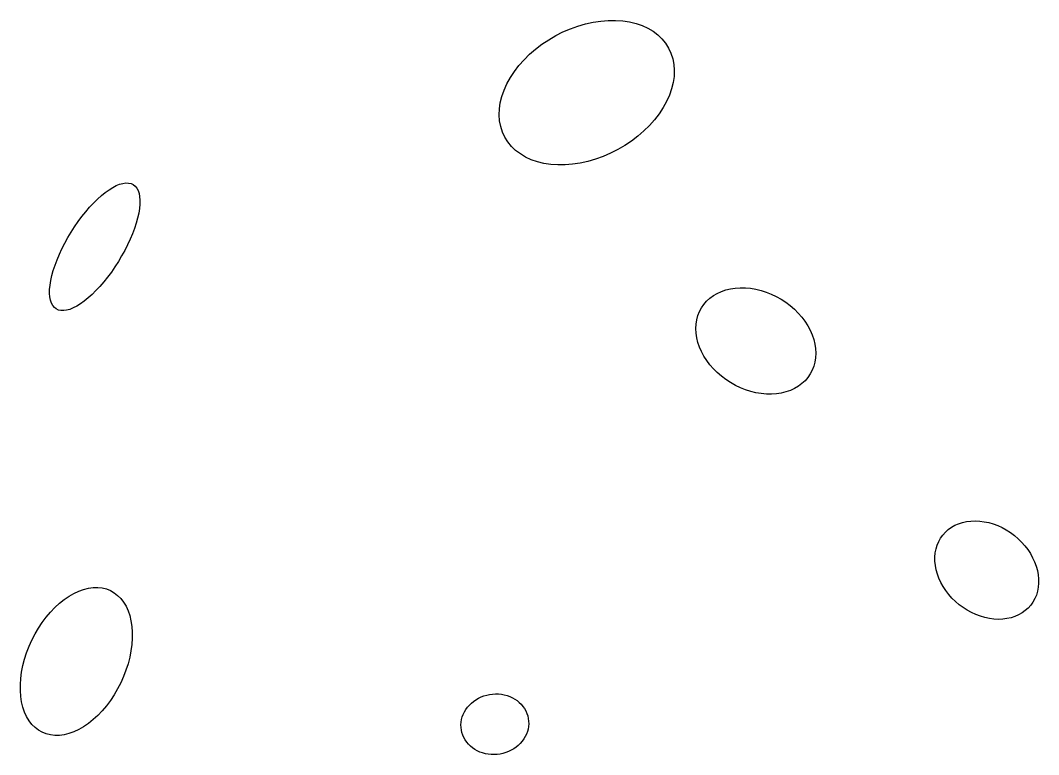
# Model space of a CAD drawing. Header units: metres. Extents: x -12209 to 21926, y -292849 to -276463.
# Drawn here: x -9637 to -4356, y -280271 to -276463 of the extents above; entities that cross this region are included whole.
import ezdxf

# ---------------------------------------------------------------- set-up
doc = ezdxf.new("R2010")
doc.units = ezdxf.units.M

msp = doc.modelspace()

# ---------------------------------------------------------------- linework, layer by layer
at = {"layer": 'LAYER'}
for p, q in [((-6822.5, -276523.31), (-6783.94, -276506.7)), ((-6822.5, -276523.31), (-6783.94, -276506.7)), ((-6783.94, -276506.7), (-6744.74, -276492.61)), ((-6783.94, -276506.7), (-6744.74, -276492.61)), ((-6744.74, -276492.61), (-6705.19, -276481.16)), ((-6744.74, -276492.61), (-6705.19, -276481.16)), ((-6705.19, -276481.16), (-6665.6, -276472.41)), ((-6705.19, -276481.16), (-6665.6, -276472.41)), ((-6665.6, -276472.41), (-6626.26, -276466.45)), ((-6665.6, -276472.41), (-6626.26, -276466.45)), ((-6626.26, -276466.45), (-6587.48, -276463.31)), ((-6626.26, -276466.45), (-6587.48, -276463.31)), ((-6587.48, -276463.31), (-6549.56, -276463.03)), ((-6587.48, -276463.31), (-6549.56, -276463.03)), ((-6549.56, -276463.03), (-6512.77, -276465.59)), ((-6549.56, -276463.03), (-6512.77, -276465.59)), ((-6512.77, -276465.59), (-6477.41, -276470.99)), ((-6512.77, -276465.59), (-6477.41, -276470.99)), ((-6477.41, -276470.99), (-6443.73, -276479.19)), ((-6477.41, -276470.99), (-6443.73, -276479.19)), ((-6443.73, -276479.19), (-6412, -276490.11)), ((-6443.73, -276479.19), (-6412, -276490.11)), ((-6412, -276490.11), (-6382.46, -276503.68)), ((-6412, -276490.11), (-6382.46, -276503.68)), ((-6382.46, -276503.68), (-6355.33, -276519.79)), ((-6382.46, -276503.68), (-6355.33, -276519.79)), ((-6896.53, -276563.56), (-6860.13, -276542.31)), ((-6896.53, -276563.56), (-6860.13, -276542.31)), ((-6860.13, -276542.31), (-6822.5, -276523.31)), ((-6860.13, -276542.31), (-6822.5, -276523.31)), ((-6355.33, -276519.79), (-6330.82, -276538.32)), ((-6355.33, -276519.79), (-6330.82, -276538.32)), ((-6330.82, -276538.32), (-6309.11, -276559.13)), ((-6330.82, -276538.32), (-6309.11, -276559.13)), ((-6309.11, -276559.13), (-6290.38, -276582.06)), ((-6309.11, -276559.13), (-6290.38, -276582.06)), ((-6995.68, -276639.11), (-6964.56, -276612.14)), ((-6995.68, -276639.11), (-6964.56, -276612.14)), ((-6964.56, -276612.14), (-6931.43, -276586.89)), ((-6964.56, -276612.14), (-6931.43, -276586.89)), ((-6931.43, -276586.89), (-6896.53, -276563.56)), ((-6931.43, -276586.89), (-6896.53, -276563.56)), ((-6290.38, -276582.06), (-6274.76, -276606.94)), ((-6290.38, -276582.06), (-6274.76, -276606.94)), ((-6274.76, -276606.94), (-6262.37, -276633.58)), ((-6274.76, -276606.94), (-6262.37, -276633.58)), ((-7024.55, -276667.58), (-6995.68, -276639.11)), ((-7024.55, -276667.58), (-6995.68, -276639.11)), ((-6262.37, -276633.58), (-6253.31, -276661.77)), ((-6262.37, -276633.58), (-6253.31, -276661.77)), ((-6253.31, -276661.77), (-6247.64, -276691.3)), ((-6253.31, -276661.77), (-6247.64, -276691.3)), ((-7074.65, -276728.2), (-7050.93, -276697.36)), ((-7074.65, -276728.2), (-7050.93, -276697.36)), ((-7050.93, -276697.36), (-7024.55, -276667.58)), ((-7050.93, -276697.36), (-7024.55, -276667.58)), ((-6247.64, -276691.3), (-6245.41, -276721.95)), ((-6247.64, -276691.3), (-6245.41, -276721.95)), ((-7113.35, -276792.14), (-7095.51, -276759.87)), ((-7113.35, -276792.14), (-7095.51, -276759.87)), ((-7095.51, -276759.87), (-7074.65, -276728.2)), ((-7095.51, -276759.87), (-7074.65, -276728.2)), ((-6246.64, -276753.48), (-6251.31, -276785.65)), ((-6246.64, -276753.48), (-6251.31, -276785.65)), ((-6245.41, -276721.95), (-6246.64, -276753.48)), ((-6245.41, -276721.95), (-6246.64, -276753.48)), ((-7128.04, -276824.76), (-7113.35, -276792.14)), ((-7128.04, -276824.76), (-7113.35, -276792.14)), ((-6259.39, -276818.22), (-6270.82, -276850.94)), ((-6259.39, -276818.22), (-6270.82, -276850.94)), ((-6251.31, -276785.65), (-6259.39, -276818.22)), ((-6251.31, -276785.65), (-6259.39, -276818.22)), ((-7147.56, -276890.05), (-7139.48, -276857.48)), ((-7147.56, -276890.05), (-7139.48, -276857.48)), ((-7139.48, -276857.48), (-7128.04, -276824.76)), ((-7139.48, -276857.48), (-7128.04, -276824.76)), ((-6270.82, -276850.94), (-6285.51, -276883.55)), ((-6270.82, -276850.94), (-6285.51, -276883.55)), ((-7153.46, -276953.75), (-7152.23, -276922.22)), ((-7153.46, -276953.75), (-7152.23, -276922.22)), ((-7152.23, -276922.22), (-7147.56, -276890.05)), ((-7152.23, -276922.22), (-7147.56, -276890.05)), ((-6303.36, -276915.82), (-6324.22, -276947.5)), ((-6303.36, -276915.82), (-6324.22, -276947.5)), ((-6285.51, -276883.55), (-6303.36, -276915.82)), ((-6285.51, -276883.55), (-6303.36, -276915.82)), ((-7151.23, -276984.4), (-7153.46, -276953.75)), ((-7151.23, -276984.4), (-7153.46, -276953.75)), ((-6347.93, -276978.34), (-6374.32, -277008.12)), ((-6347.93, -276978.34), (-6374.32, -277008.12)), ((-6324.22, -276947.5), (-6347.93, -276978.34)), ((-6324.22, -276947.5), (-6347.93, -276978.34)), ((-7145.56, -277013.93), (-7151.23, -276984.4)), ((-7145.56, -277013.93), (-7151.23, -276984.4)), ((-7136.5, -277042.12), (-7145.56, -277013.93)), ((-7136.5, -277042.12), (-7145.56, -277013.93)), ((-6374.32, -277008.12), (-6403.18, -277036.59)), ((-6374.32, -277008.12), (-6403.18, -277036.59)), ((-7124.11, -277068.76), (-7136.5, -277042.12)), ((-7124.11, -277068.76), (-7136.5, -277042.12)), ((-7124.11, -277068.76), (-7124.11, -277068.76)), ((-7108.48, -277093.63), (-7124.11, -277068.76)), ((-7124.11, -277068.76), (-7124.11, -277068.76)), ((-7108.48, -277093.63), (-7124.11, -277068.76)), ((-6434.3, -277063.56), (-6467.44, -277088.8)), ((-6434.3, -277063.56), (-6467.44, -277088.8)), ((-6403.18, -277036.59), (-6434.3, -277063.56)), ((-6403.18, -277036.59), (-6434.3, -277063.56)), ((-7089.75, -277116.57), (-7108.48, -277093.63)), ((-7089.75, -277116.57), (-7108.48, -277093.63)), ((-7068.05, -277137.38), (-7089.75, -277116.57)), ((-7068.05, -277137.38), (-7089.75, -277116.57)), ((-7043.53, -277155.91), (-7068.05, -277137.38)), ((-7043.53, -277155.91), (-7068.05, -277137.38)), ((-6538.74, -277133.39), (-6576.36, -277152.39)), ((-6538.74, -277133.39), (-6576.36, -277152.39)), ((-6502.34, -277112.14), (-6538.74, -277133.39)), ((-6502.34, -277112.14), (-6538.74, -277133.39)), ((-6467.44, -277088.8), (-6502.34, -277112.14)), ((-6467.44, -277088.8), (-6502.34, -277112.14)), ((-7016.41, -277172.02), (-7043.53, -277155.91)), ((-7016.41, -277172.02), (-7043.53, -277155.91)), ((-6986.86, -277185.59), (-7016.41, -277172.02)), ((-6986.86, -277185.59), (-7016.41, -277172.02)), ((-6955.13, -277196.51), (-6986.86, -277185.59)), ((-6955.13, -277196.51), (-6986.86, -277185.59)), ((-6654.13, -277183.08), (-6693.68, -277194.54)), ((-6654.13, -277183.08), (-6693.68, -277194.54)), ((-6614.92, -277169), (-6654.13, -277183.08)), ((-6614.92, -277169), (-6654.13, -277183.08)), ((-6576.36, -277152.39), (-6614.92, -277169)), ((-6576.36, -277152.39), (-6614.92, -277169)), ((-6921.46, -277204.7), (-6955.13, -277196.51)), ((-6921.46, -277204.7), (-6955.13, -277196.51)), ((-6886.09, -277210.1), (-6921.46, -277204.7)), ((-6886.09, -277210.1), (-6921.46, -277204.7)), ((-6849.31, -277212.67), (-6886.09, -277210.1)), ((-6849.31, -277212.67), (-6886.09, -277210.1)), ((-6811.38, -277212.39), (-6849.31, -277212.67)), ((-6811.38, -277212.39), (-6849.31, -277212.67)), ((-6772.6, -277209.25), (-6811.38, -277212.39)), ((-6772.6, -277209.25), (-6811.38, -277212.39)), ((-6733.27, -277203.29), (-6772.6, -277209.25)), ((-6733.27, -277203.29), (-6772.6, -277209.25)), ((-6693.68, -277194.54), (-6733.27, -277203.29)), ((-6693.68, -277194.54), (-6733.27, -277203.29)), ((-9196.31, -277355.67), (-9176.65, -277341.55)), ((-9196.31, -277355.67), (-9176.65, -277341.55)), ((-9176.65, -277341.55), (-9157.56, -277329.67)), ((-9176.65, -277341.55), (-9157.56, -277329.67)), ((-9157.56, -277329.67), (-9139.18, -277320.14)), ((-9157.56, -277329.67), (-9139.18, -277320.14)), ((-9139.18, -277320.14), (-9121.65, -277313.02)), ((-9139.18, -277320.14), (-9121.65, -277313.02)), ((-9121.65, -277313.02), (-9105.09, -277308.37)), ((-9121.65, -277313.02), (-9105.09, -277308.37)), ((-9105.09, -277308.37), (-9089.65, -277306.23)), ((-9105.09, -277308.37), (-9089.65, -277306.23)), ((-9089.65, -277306.23), (-9075.44, -277306.6)), ((-9089.65, -277306.23), (-9075.44, -277306.6)), ((-9075.44, -277306.6), (-9062.56, -277309.5)), ((-9075.44, -277306.6), (-9062.56, -277309.5)), ((-9062.56, -277309.5), (-9051.11, -277314.89)), ((-9062.56, -277309.5), (-9051.11, -277314.89)), ((-9051.11, -277314.89), (-9041.18, -277322.73)), ((-9051.11, -277314.89), (-9041.18, -277322.73)), ((-9041.18, -277322.73), (-9032.85, -277332.97)), ((-9041.18, -277322.73), (-9032.85, -277332.97)), ((-9032.85, -277332.97), (-9026.17, -277345.53)), ((-9032.85, -277332.97), (-9026.17, -277345.53)), ((-9026.17, -277345.53), (-9021.21, -277360.3)), ((-9026.17, -277345.53), (-9021.21, -277360.3)), ((-9257.15, -277410.41), (-9236.71, -277390.24)), ((-9257.15, -277410.41), (-9236.71, -277390.24)), ((-9236.71, -277390.24), (-9216.38, -277371.95)), ((-9236.71, -277390.24), (-9216.38, -277371.95)), ((-9216.38, -277371.95), (-9196.31, -277355.67)), ((-9216.38, -277371.95), (-9196.31, -277355.67)), ((-9021.21, -277360.3), (-9017.99, -277377.19)), ((-9021.21, -277360.3), (-9017.99, -277377.19)), ((-9017.99, -277377.19), (-9016.54, -277396.06)), ((-9017.99, -277377.19), (-9016.54, -277396.06)), ((-9016.54, -277396.06), (-9016.88, -277416.76)), ((-9016.54, -277396.06), (-9016.88, -277416.76)), ((-9317.56, -277480.62), (-9297.73, -277455.77)), ((-9317.56, -277480.62), (-9297.73, -277455.77)), ((-9297.73, -277455.77), (-9277.54, -277432.31)), ((-9297.73, -277455.77), (-9277.54, -277432.31)), ((-9277.54, -277432.31), (-9257.15, -277410.41)), ((-9277.54, -277432.31), (-9257.15, -277410.41)), ((-9018.99, -277439.15), (-9022.87, -277463.04)), ((-9018.99, -277439.15), (-9022.87, -277463.04)), ((-9016.88, -277416.76), (-9018.99, -277439.15)), ((-9016.88, -277416.76), (-9018.99, -277439.15)), ((-9355.55, -277533.69), (-9336.88, -277506.65)), ((-9355.55, -277533.69), (-9336.88, -277506.65)), ((-9336.88, -277506.65), (-9317.56, -277480.62)), ((-9336.88, -277506.65), (-9317.56, -277480.62)), ((-9028.49, -277488.26), (-9035.8, -277514.62)), ((-9028.49, -277488.26), (-9035.8, -277514.62)), ((-9022.87, -277463.04), (-9028.49, -277488.26)), ((-9022.87, -277463.04), (-9028.49, -277488.26)), ((-9390.35, -277589.91), (-9373.42, -277561.51)), ((-9390.35, -277589.91), (-9373.42, -277561.51)), ((-9373.42, -277561.51), (-9355.55, -277533.69)), ((-9373.42, -277561.51), (-9355.55, -277533.69)), ((-9044.74, -277541.91), (-9055.25, -277569.92)), ((-9044.74, -277541.91), (-9055.25, -277569.92)), ((-9035.8, -277514.62), (-9044.74, -277541.91)), ((-9035.8, -277514.62), (-9044.74, -277541.91)), ((-9406.23, -277618.67), (-9390.35, -277589.91)), ((-9406.23, -277618.67), (-9390.35, -277589.91)), ((-9067.25, -277598.45), (-9080.64, -277627.28)), ((-9067.25, -277598.45), (-9080.64, -277627.28)), ((-9055.25, -277569.92), (-9067.25, -277598.45)), ((-9055.25, -277569.92), (-9067.25, -277598.45)), ((-9434.31, -277676.4), (-9420.92, -277647.58)), ((-9434.31, -277676.4), (-9420.92, -277647.58)), ((-9420.92, -277647.58), (-9406.23, -277618.67)), ((-9420.92, -277647.58), (-9406.23, -277618.67)), ((-9095.33, -277656.19), (-9111.21, -277684.95)), ((-9095.33, -277656.19), (-9111.21, -277684.95)), ((-9080.64, -277627.28), (-9095.33, -277656.19)), ((-9080.64, -277627.28), (-9095.33, -277656.19)), ((-9456.82, -277732.95), (-9446.31, -277704.93)), ((-9456.82, -277732.95), (-9446.31, -277704.93)), ((-9446.31, -277704.93), (-9434.31, -277676.4)), ((-9446.31, -277704.93), (-9434.31, -277676.4)), ((-9128.14, -277713.35), (-9146.01, -277741.17)), ((-9128.14, -277713.35), (-9146.01, -277741.17)), ((-9111.21, -277684.95), (-9128.14, -277713.35)), ((-9111.21, -277684.95), (-9128.14, -277713.35)), ((-9473.07, -277786.6), (-9465.77, -277760.24)), ((-9473.07, -277786.6), (-9465.77, -277760.24)), ((-9465.77, -277760.24), (-9456.82, -277732.95)), ((-9465.77, -277760.24), (-9456.82, -277732.95)), ((-9164.68, -277768.2), (-9184, -277794.24)), ((-9164.68, -277768.2), (-9184, -277794.24)), ((-9146.01, -277741.17), (-9164.68, -277768.2)), ((-9146.01, -277741.17), (-9164.68, -277768.2)), ((-9482.57, -277835.71), (-9478.69, -277811.82)), ((-9482.57, -277835.71), (-9478.69, -277811.82)), ((-9478.69, -277811.82), (-9473.07, -277786.6)), ((-9478.69, -277811.82), (-9473.07, -277786.6)), ((-9203.83, -277819.08), (-9224.02, -277842.55)), ((-9203.83, -277819.08), (-9224.02, -277842.55)), ((-9184, -277794.24), (-9203.83, -277819.08)), ((-9184, -277794.24), (-9203.83, -277819.08)), ((-9485.02, -277878.8), (-9484.68, -277858.09)), ((-9485.02, -277878.8), (-9484.68, -277858.09)), ((-9483.57, -277897.67), (-9485.02, -277878.8)), ((-9483.57, -277897.67), (-9485.02, -277878.8)), ((-9484.68, -277858.09), (-9482.57, -277835.71)), ((-9484.68, -277858.09), (-9482.57, -277835.71)), ((-9244.41, -277864.45), (-9264.85, -277884.62)), ((-9244.41, -277864.45), (-9264.85, -277884.62)), ((-9224.02, -277842.55), (-9244.41, -277864.45)), ((-9224.02, -277842.55), (-9244.41, -277864.45)), ((-6042.58, -277890.58), (-6022.58, -277878.87)), ((-6042.58, -277890.58), (-6022.58, -277878.87)), ((-6022.58, -277878.87), (-6001.05, -277869.03)), ((-6022.58, -277878.87), (-6001.05, -277869.03)), ((-6001.05, -277869.03), (-5978.16, -277861.14)), ((-6001.05, -277869.03), (-5978.16, -277861.14)), ((-5978.16, -277861.14), (-5954.08, -277855.26)), ((-5978.16, -277861.14), (-5954.08, -277855.26)), ((-5954.08, -277855.26), (-5929, -277851.44)), ((-5954.08, -277855.26), (-5929, -277851.44)), ((-5929, -277851.44), (-5903.11, -277849.71)), ((-5929, -277851.44), (-5903.11, -277849.71)), ((-5903.11, -277849.71), (-5876.6, -277850.08)), ((-5903.11, -277849.71), (-5876.6, -277850.08)), ((-5876.6, -277850.08), (-5849.67, -277852.54)), ((-5876.6, -277850.08), (-5849.67, -277852.54)), ((-5849.67, -277852.54), (-5822.54, -277857.08)), ((-5849.67, -277852.54), (-5822.54, -277857.08)), ((-5822.54, -277857.08), (-5795.4, -277863.66)), ((-5822.54, -277857.08), (-5795.4, -277863.66)), ((-5795.4, -277863.66), (-5768.47, -277872.24)), ((-5795.4, -277863.66), (-5768.47, -277872.24)), ((-5768.47, -277872.24), (-5741.95, -277882.74)), ((-5768.47, -277872.24), (-5741.95, -277882.74)), ((-9480.35, -277914.55), (-9483.57, -277897.67)), ((-9480.35, -277914.55), (-9483.57, -277897.67)), ((-9475.39, -277929.33), (-9480.35, -277914.55)), ((-9475.39, -277929.33), (-9480.35, -277914.55)), ((-9468.71, -277941.89), (-9475.39, -277929.33)), ((-9468.71, -277941.89), (-9475.39, -277929.33)), ((-9305.25, -277919.18), (-9324.91, -277933.31)), ((-9305.25, -277919.18), (-9324.91, -277933.31)), ((-9285.18, -277902.91), (-9305.25, -277919.18)), ((-9285.18, -277902.91), (-9305.25, -277919.18)), ((-9264.85, -277884.62), (-9285.18, -277902.91)), ((-9264.85, -277884.62), (-9285.18, -277902.91)), ((-6091.99, -277936.04), (-6077.42, -277919.28)), ((-6091.99, -277936.04), (-6077.42, -277919.28)), ((-6077.42, -277919.28), (-6060.91, -277904.09)), ((-6077.42, -277919.28), (-6060.91, -277904.09)), ((-6060.91, -277904.09), (-6042.58, -277890.58)), ((-6060.91, -277904.09), (-6042.58, -277890.58)), ((-5741.95, -277882.74), (-5716.04, -277895.1)), ((-5741.95, -277882.74), (-5716.04, -277895.1)), ((-5716.04, -277895.1), (-5690.93, -277909.2)), ((-5716.04, -277895.1), (-5690.93, -277909.2)), ((-5690.93, -277909.2), (-5666.83, -277924.95)), ((-5690.93, -277909.2), (-5666.83, -277924.95)), ((-5666.83, -277924.95), (-5643.91, -277942.23)), ((-5666.83, -277924.95), (-5643.91, -277942.23)), ((-9460.38, -277952.13), (-9468.71, -277941.89)), ((-9460.38, -277952.13), (-9468.71, -277941.89)), ((-9450.45, -277959.97), (-9460.38, -277952.13)), ((-9450.45, -277959.97), (-9460.38, -277952.13)), ((-9450.45, -277959.97), (-9450.45, -277959.97)), ((-9439, -277965.36), (-9450.45, -277959.97)), ((-9450.45, -277959.97), (-9450.45, -277959.97)), ((-9439, -277965.36), (-9450.45, -277959.97)), ((-9426.12, -277968.25), (-9439, -277965.36)), ((-9426.12, -277968.25), (-9439, -277965.36)), ((-9411.91, -277968.63), (-9426.12, -277968.25)), ((-9411.91, -277968.63), (-9426.12, -277968.25)), ((-9396.47, -277966.48), (-9411.91, -277968.63)), ((-9396.47, -277966.48), (-9411.91, -277968.63)), ((-9379.92, -277961.84), (-9396.47, -277966.48)), ((-9379.92, -277961.84), (-9396.47, -277966.48)), ((-9362.38, -277954.72), (-9379.92, -277961.84)), ((-9362.38, -277954.72), (-9379.92, -277961.84)), ((-9344, -277945.18), (-9362.38, -277954.72)), ((-9344, -277945.18), (-9362.38, -277954.72)), ((-9324.91, -277933.31), (-9344, -277945.18)), ((-9324.91, -277933.31), (-9344, -277945.18)), ((-6123, -277994.41), (-6114.87, -277973.75)), ((-6123, -277994.41), (-6114.87, -277973.75)), ((-6114.87, -277973.75), (-6104.5, -277954.24)), ((-6114.87, -277973.75), (-6104.5, -277954.24)), ((-6104.5, -277954.24), (-6091.99, -277936.04)), ((-6104.5, -277954.24), (-6091.99, -277936.04)), ((-6104.5, -277954.24), (-6104.5, -277954.24)), ((-6104.5, -277954.24), (-6104.5, -277954.24)), ((-5643.91, -277942.23), (-5622.34, -277960.91)), ((-5643.91, -277942.23), (-5622.34, -277960.91)), ((-5622.34, -277960.91), (-5602.3, -277980.83)), ((-5622.34, -277960.91), (-5602.3, -277980.83)), ((-5602.3, -277980.83), (-5583.92, -278001.86)), ((-5602.3, -277980.83), (-5583.92, -278001.86)), ((-6133.52, -278061.72), (-6132.37, -278038.56)), ((-6133.52, -278061.72), (-6132.37, -278038.56)), ((-6132.37, -278038.56), (-6128.85, -278016.07)), ((-6132.37, -278038.56), (-6128.85, -278016.07)), ((-6128.85, -278016.07), (-6123, -277994.41)), ((-6128.85, -278016.07), (-6123, -277994.41)), ((-5583.92, -278001.86), (-5567.37, -278023.83)), ((-5583.92, -278001.86), (-5567.37, -278023.83)), ((-5567.37, -278023.83), (-5552.75, -278046.57)), ((-5567.37, -278023.83), (-5552.75, -278046.57)), ((-6132.31, -278085.36), (-6133.52, -278061.72)), ((-6132.31, -278085.36), (-6133.52, -278061.72)), ((-6128.73, -278109.31), (-6132.31, -278085.36)), ((-6128.73, -278109.31), (-6132.31, -278085.36)), ((-5552.75, -278046.57), (-5540.18, -278069.92)), ((-5552.75, -278046.57), (-5540.18, -278069.92)), ((-5540.18, -278069.92), (-5529.76, -278093.68)), ((-5540.18, -278069.92), (-5529.76, -278093.68)), ((-6122.83, -278133.38), (-6128.73, -278109.31)), ((-6122.83, -278133.38), (-6128.73, -278109.31)), ((-6114.63, -278157.39), (-6122.83, -278133.38)), ((-6114.63, -278157.39), (-6122.83, -278133.38)), ((-5529.76, -278093.68), (-5521.56, -278117.69)), ((-5529.76, -278093.68), (-5521.56, -278117.69)), ((-5521.56, -278117.69), (-5515.66, -278141.76)), ((-5521.56, -278117.69), (-5515.66, -278141.76)), ((-5515.66, -278141.76), (-5512.08, -278165.71)), ((-5515.66, -278141.76), (-5512.08, -278165.71)), ((-6104.21, -278181.15), (-6114.63, -278157.39)), ((-6104.21, -278181.15), (-6114.63, -278157.39)), ((-6091.64, -278204.5), (-6104.21, -278181.15)), ((-6091.64, -278204.5), (-6104.21, -278181.15)), ((-5512.08, -278165.71), (-5510.87, -278189.35)), ((-5512.08, -278165.71), (-5510.87, -278189.35)), ((-5510.87, -278189.35), (-5512.02, -278212.5)), ((-5510.87, -278189.35), (-5512.02, -278212.5)), ((-6077.02, -278227.24), (-6091.64, -278204.5)), ((-6077.02, -278227.24), (-6091.64, -278204.5)), ((-6060.47, -278249.21), (-6077.02, -278227.24)), ((-6060.47, -278249.21), (-6077.02, -278227.24)), ((-6042.09, -278270.24), (-6060.47, -278249.21)), ((-6042.09, -278270.24), (-6060.47, -278249.21)), ((-5515.54, -278235), (-5521.39, -278256.66)), ((-5515.54, -278235), (-5521.39, -278256.66)), ((-5512.02, -278212.5), (-5515.54, -278235)), ((-5512.02, -278212.5), (-5515.54, -278235)), ((-6022.05, -278290.16), (-6042.09, -278270.24)), ((-6022.05, -278290.16), (-6042.09, -278270.24)), ((-6000.48, -278308.84), (-6022.05, -278290.16)), ((-6000.48, -278308.84), (-6022.05, -278290.16)), ((-5539.89, -278296.82), (-5552.4, -278315.03)), ((-5539.89, -278296.82), (-5552.4, -278315.03)), ((-5529.52, -278277.32), (-5539.89, -278296.82)), ((-5529.52, -278277.32), (-5539.89, -278296.82)), ((-5521.39, -278256.66), (-5529.52, -278277.32)), ((-5521.39, -278256.66), (-5529.52, -278277.32)), ((-5977.56, -278326.12), (-6000.48, -278308.84)), ((-5977.56, -278326.12), (-6000.48, -278308.84)), ((-5953.46, -278341.87), (-5977.56, -278326.12)), ((-5953.46, -278341.87), (-5977.56, -278326.12)), ((-5928.35, -278355.97), (-5953.46, -278341.87)), ((-5928.35, -278355.97), (-5953.46, -278341.87)), ((-5583.48, -278346.98), (-5601.81, -278360.48)), ((-5583.48, -278346.98), (-5601.81, -278360.48)), ((-5566.97, -278331.79), (-5583.48, -278346.98)), ((-5566.97, -278331.79), (-5583.48, -278346.98)), ((-5552.4, -278315.03), (-5566.97, -278331.79)), ((-5552.4, -278315.03), (-5566.97, -278331.79)), ((-5902.44, -278368.33), (-5928.35, -278355.97)), ((-5902.44, -278368.33), (-5928.35, -278355.97)), ((-5875.92, -278378.83), (-5902.44, -278368.33)), ((-5875.92, -278378.83), (-5902.44, -278368.33)), ((-5848.99, -278387.41), (-5875.92, -278378.83)), ((-5848.99, -278387.41), (-5875.92, -278378.83)), ((-5821.85, -278393.99), (-5848.99, -278387.41)), ((-5821.85, -278393.99), (-5848.99, -278387.41)), ((-5794.72, -278398.53), (-5821.85, -278393.99)), ((-5794.72, -278398.53), (-5821.85, -278393.99)), ((-5767.79, -278400.99), (-5794.72, -278398.53)), ((-5767.79, -278400.99), (-5794.72, -278398.53)), ((-5741.29, -278401.36), (-5767.79, -278400.99)), ((-5741.29, -278401.36), (-5767.79, -278400.99)), ((-5715.39, -278399.63), (-5741.29, -278401.36)), ((-5715.39, -278399.63), (-5741.29, -278401.36)), ((-5690.31, -278395.81), (-5715.39, -278399.63)), ((-5690.31, -278395.81), (-5715.39, -278399.63)), ((-5666.23, -278389.93), (-5690.31, -278395.81)), ((-5666.23, -278389.93), (-5690.31, -278395.81)), ((-5643.34, -278382.04), (-5666.23, -278389.93)), ((-5643.34, -278382.04), (-5666.23, -278389.93)), ((-5621.81, -278372.2), (-5643.34, -278382.04)), ((-5621.81, -278372.2), (-5643.34, -278382.04)), ((-5601.81, -278360.48), (-5621.81, -278372.2)), ((-5601.81, -278360.48), (-5621.81, -278372.2)), ((-4824.16, -279104.01), (-4807.67, -279092.18)), ((-4824.16, -279104.01), (-4807.67, -279092.18)), ((-4807.67, -279092.18), (-4789.78, -279082.03)), ((-4807.67, -279092.18), (-4789.78, -279082.03)), ((-4789.78, -279082.03), (-4770.64, -279073.65)), ((-4789.78, -279082.03), (-4770.64, -279073.65)), ((-4770.64, -279073.65), (-4750.39, -279067.1)), ((-4770.64, -279073.65), (-4750.39, -279067.1)), ((-4750.39, -279067.1), (-4729.18, -279062.43)), ((-4750.39, -279067.1), (-4729.18, -279062.43)), ((-4729.18, -279062.43), (-4707.17, -279059.68)), ((-4729.18, -279062.43), (-4707.17, -279059.68)), ((-4707.17, -279059.68), (-4684.54, -279058.86)), ((-4707.17, -279059.68), (-4684.54, -279058.86)), ((-4684.54, -279058.86), (-4661.44, -279059.99)), ((-4684.54, -279058.86), (-4661.44, -279059.99)), ((-4661.44, -279059.99), (-4638.07, -279063.05)), ((-4661.44, -279059.99), (-4638.07, -279063.05)), ((-4638.07, -279063.05), (-4614.6, -279068.03)), ((-4638.07, -279063.05), (-4614.6, -279068.03)), ((-4614.6, -279068.03), (-4591.2, -279074.88)), ((-4614.6, -279068.03), (-4591.2, -279074.88)), ((-4591.2, -279074.88), (-4568.05, -279083.55)), ((-4591.2, -279074.88), (-4568.05, -279083.55)), ((-4568.05, -279083.55), (-4545.34, -279093.98)), ((-4568.05, -279083.55), (-4545.34, -279093.98)), ((-4545.34, -279093.98), (-4523.23, -279106.08)), ((-4545.34, -279093.98), (-4523.23, -279106.08)), ((-4864.07, -279148.71), (-4852.47, -279132.39)), ((-4864.07, -279148.71), (-4852.47, -279132.39)), ((-4852.47, -279132.39), (-4839.13, -279117.45)), ((-4852.47, -279132.39), (-4839.13, -279117.45)), ((-4852.47, -279132.39), (-4852.47, -279132.39)), ((-4852.47, -279132.39), (-4852.47, -279132.39)), ((-4839.13, -279117.45), (-4824.16, -279104.01)), ((-4839.13, -279117.45), (-4824.16, -279104.01)), ((-4523.23, -279106.08), (-4501.89, -279119.77)), ((-4523.23, -279106.08), (-4501.89, -279119.77)), ((-4501.89, -279119.77), (-4481.48, -279134.94)), ((-4501.89, -279119.77), (-4481.48, -279134.94)), ((-4481.48, -279134.94), (-4462.16, -279151.47)), ((-4481.48, -279134.94), (-4462.16, -279151.47)), ((-4887.67, -279204.69), (-4881.74, -279185)), ((-4887.67, -279204.69), (-4881.74, -279185)), ((-4881.74, -279185), (-4873.85, -279166.29)), ((-4881.74, -279185), (-4873.85, -279166.29)), ((-4873.85, -279166.29), (-4864.07, -279148.71)), ((-4873.85, -279166.29), (-4864.07, -279148.71)), ((-4462.16, -279151.47), (-4444.08, -279169.24)), ((-4462.16, -279151.47), (-4444.08, -279169.24)), ((-4444.08, -279169.24), (-4427.37, -279188.12)), ((-4444.08, -279169.24), (-4427.37, -279188.12)), ((-4427.37, -279188.12), (-4412.17, -279207.95)), ((-4427.37, -279188.12), (-4412.17, -279207.95)), ((-4893.48, -279246.41), (-4891.59, -279225.21)), ((-4893.48, -279246.41), (-4891.59, -279225.21)), ((-4893.33, -279268.13), (-4893.48, -279246.41)), ((-4893.33, -279268.13), (-4893.48, -279246.41)), ((-4891.59, -279225.21), (-4887.67, -279204.69)), ((-4891.59, -279225.21), (-4887.67, -279204.69)), ((-4412.17, -279207.95), (-4398.58, -279228.6)), ((-4412.17, -279207.95), (-4398.58, -279228.6)), ((-4398.58, -279228.6), (-4386.7, -279249.89)), ((-4398.58, -279228.6), (-4386.7, -279249.89)), ((-4386.7, -279249.89), (-4376.64, -279271.68)), ((-4386.7, -279249.89), (-4376.64, -279271.68)), ((-4891.13, -279290.2), (-4893.33, -279268.13)), ((-4891.13, -279290.2), (-4893.33, -279268.13)), ((-4886.9, -279312.45), (-4891.13, -279290.2)), ((-4886.9, -279312.45), (-4891.13, -279290.2)), ((-4376.64, -279271.68), (-4368.47, -279293.79)), ((-4376.64, -279271.68), (-4368.47, -279293.79)), ((-4368.47, -279293.79), (-4362.25, -279316.06)), ((-4368.47, -279293.79), (-4362.25, -279316.06)), ((-4880.68, -279334.71), (-4886.9, -279312.45)), ((-4880.68, -279334.71), (-4886.9, -279312.45)), ((-4872.51, -279356.82), (-4880.68, -279334.71)), ((-4872.51, -279356.82), (-4880.68, -279334.71)), ((-4862.45, -279378.61), (-4872.51, -279356.82)), ((-4862.45, -279378.61), (-4872.51, -279356.82)), ((-4362.25, -279316.06), (-4358.02, -279338.31)), ((-4362.25, -279316.06), (-4358.02, -279338.31)), ((-4358.02, -279338.31), (-4355.82, -279360.38)), ((-4358.02, -279338.31), (-4355.82, -279360.38)), ((-9308.35, -279414.28), (-9283.4, -279408.06)), ((-9308.35, -279414.28), (-9283.4, -279408.06)), ((-9283.4, -279408.06), (-9258.93, -279404.73)), ((-9283.4, -279408.06), (-9258.93, -279404.73)), ((-9258.93, -279404.73), (-9235.13, -279404.31)), ((-9258.93, -279404.73), (-9235.13, -279404.31)), ((-9235.13, -279404.31), (-9212.17, -279406.81)), ((-9235.13, -279404.31), (-9212.17, -279406.81)), ((-9212.17, -279406.81), (-9190.23, -279412.22)), ((-9212.17, -279406.81), (-9190.23, -279412.22)), ((-4850.58, -279399.91), (-4862.45, -279378.61)), ((-4850.58, -279399.91), (-4862.45, -279378.61)), ((-4836.99, -279420.55), (-4850.58, -279399.91)), ((-4836.99, -279420.55), (-4850.58, -279399.91)), ((-4357.56, -279403.3), (-4361.48, -279423.82)), ((-4357.56, -279403.3), (-4361.48, -279423.82)), ((-4355.67, -279382.09), (-4357.56, -279403.3)), ((-4355.67, -279382.09), (-4357.56, -279403.3)), ((-4355.82, -279360.38), (-4355.67, -279382.09)), ((-4355.82, -279360.38), (-4355.67, -279382.09)), ((-9409.12, -279466.83), (-9384.17, -279449.73)), ((-9409.12, -279466.83), (-9384.17, -279449.73)), ((-9384.17, -279449.73), (-9358.93, -279435.2)), ((-9384.17, -279449.73), (-9358.93, -279435.2)), ((-9358.93, -279435.2), (-9333.59, -279423.35)), ((-9358.93, -279435.2), (-9333.59, -279423.35)), ((-9333.59, -279423.35), (-9308.35, -279414.28)), ((-9333.59, -279423.35), (-9308.35, -279414.28)), ((-9190.23, -279412.22), (-9169.48, -279420.48)), ((-9190.23, -279412.22), (-9169.48, -279420.48)), ((-9169.48, -279420.48), (-9150.08, -279431.54)), ((-9169.48, -279420.48), (-9150.08, -279431.54)), ((-9150.08, -279431.54), (-9132.18, -279445.32)), ((-9150.08, -279431.54), (-9132.18, -279445.32)), ((-9132.18, -279445.32), (-9115.9, -279461.7)), ((-9132.18, -279445.32), (-9115.9, -279461.7)), ((-9115.9, -279461.7), (-9101.38, -279480.57)), ((-9115.9, -279461.7), (-9101.38, -279480.57)), ((-4821.78, -279440.39), (-4836.99, -279420.55)), ((-4821.78, -279440.39), (-4836.99, -279420.55)), ((-4805.07, -279459.26), (-4821.78, -279440.39)), ((-4805.07, -279459.26), (-4821.78, -279440.39)), ((-4786.99, -279477.03), (-4805.07, -279459.26)), ((-4786.99, -279477.03), (-4805.07, -279459.26)), ((-4375.3, -279462.21), (-4385.08, -279479.79)), ((-4375.3, -279462.21), (-4385.08, -279479.79)), ((-4367.41, -279443.51), (-4375.3, -279462.21)), ((-4367.41, -279443.51), (-4375.3, -279462.21)), ((-4361.48, -279423.82), (-4367.41, -279443.51)), ((-4361.48, -279423.82), (-4367.41, -279443.51)), ((-9480.38, -279532.2), (-9457.41, -279508.23)), ((-9480.38, -279532.2), (-9457.41, -279508.23)), ((-9457.41, -279508.23), (-9433.6, -279486.38)), ((-9457.41, -279508.23), (-9433.6, -279486.38)), ((-9433.6, -279486.38), (-9409.12, -279466.83)), ((-9433.6, -279486.38), (-9409.12, -279466.83)), ((-9101.38, -279480.57), (-9088.72, -279501.77)), ((-9101.38, -279480.57), (-9088.72, -279501.77)), ((-9088.72, -279501.77), (-9078.02, -279525.16)), ((-9088.72, -279501.77), (-9078.02, -279525.16)), ((-4767.67, -279493.57), (-4786.99, -279477.03)), ((-4767.67, -279493.57), (-4786.99, -279477.03)), ((-4747.26, -279508.73), (-4767.67, -279493.57)), ((-4747.26, -279508.73), (-4767.67, -279493.57)), ((-4725.92, -279522.42), (-4747.26, -279508.73)), ((-4725.92, -279522.42), (-4747.26, -279508.73)), ((-4410.02, -279511.05), (-4424.99, -279524.49)), ((-4410.02, -279511.05), (-4424.99, -279524.49)), ((-4396.68, -279496.12), (-4410.02, -279511.05)), ((-4396.68, -279496.12), (-4410.02, -279511.05)), ((-4385.08, -279479.79), (-4396.68, -279496.12)), ((-4385.08, -279479.79), (-4396.68, -279496.12)), ((-9523.09, -279585.79), (-9502.33, -279558.12)), ((-9523.09, -279585.79), (-9502.33, -279558.12)), ((-9502.33, -279558.12), (-9480.38, -279532.2)), ((-9502.33, -279558.12), (-9480.38, -279532.2)), ((-9078.02, -279525.16), (-9069.37, -279550.54)), ((-9078.02, -279525.16), (-9069.37, -279550.54)), ((-9069.37, -279550.54), (-9062.82, -279577.73)), ((-9069.37, -279550.54), (-9062.82, -279577.73)), ((-4703.81, -279534.52), (-4725.92, -279522.42)), ((-4703.81, -279534.52), (-4725.92, -279522.42)), ((-4681.1, -279544.95), (-4703.81, -279534.52)), ((-4681.1, -279544.95), (-4703.81, -279534.52)), ((-4657.95, -279553.62), (-4681.1, -279544.95)), ((-4657.95, -279553.62), (-4681.1, -279544.95)), ((-4634.55, -279560.47), (-4657.95, -279553.62)), ((-4634.55, -279560.47), (-4657.95, -279553.62)), ((-4611.08, -279565.45), (-4634.55, -279560.47)), ((-4611.08, -279565.45), (-4634.55, -279560.47)), ((-4587.71, -279568.51), (-4611.08, -279565.45)), ((-4587.71, -279568.51), (-4611.08, -279565.45)), ((-4564.61, -279569.64), (-4587.71, -279568.51)), ((-4564.61, -279569.64), (-4587.71, -279568.51)), ((-4541.98, -279568.83), (-4564.61, -279569.64)), ((-4541.98, -279568.83), (-4564.61, -279569.64)), ((-4519.97, -279566.08), (-4541.98, -279568.83)), ((-4519.97, -279566.08), (-4541.98, -279568.83)), ((-4498.76, -279561.41), (-4519.97, -279566.08)), ((-4498.76, -279561.41), (-4519.97, -279566.08)), ((-4478.51, -279554.86), (-4498.76, -279561.41)), ((-4478.51, -279554.86), (-4498.76, -279561.41)), ((-4459.37, -279546.48), (-4478.51, -279554.86)), ((-4459.37, -279546.48), (-4478.51, -279554.86)), ((-4441.48, -279536.33), (-4459.37, -279546.48)), ((-4441.48, -279536.33), (-4459.37, -279546.48)), ((-4424.99, -279524.49), (-4441.48, -279536.33)), ((-4424.99, -279524.49), (-4441.48, -279536.33)), ((-9560.43, -279645.52), (-9542.5, -279615)), ((-9560.43, -279645.52), (-9542.5, -279615)), ((-9542.5, -279615), (-9523.09, -279585.79)), ((-9542.5, -279615), (-9523.09, -279585.79)), ((-9062.82, -279577.73), (-9058.44, -279606.52)), ((-9062.82, -279577.73), (-9058.44, -279606.52)), ((-9058.44, -279606.52), (-9056.24, -279636.7)), ((-9058.44, -279606.52), (-9056.24, -279636.7)), ((-9576.72, -279677.13), (-9560.43, -279645.52)), ((-9576.72, -279677.13), (-9560.43, -279645.52)), ((-9056.25, -279668.02), (-9058.47, -279700.26)), ((-9056.25, -279668.02), (-9058.47, -279700.26)), ((-9056.24, -279636.7), (-9056.25, -279668.02)), ((-9056.24, -279636.7), (-9056.25, -279668.02)), ((-9603.95, -279742.64), (-9591.27, -279709.59)), ((-9603.95, -279742.64), (-9591.27, -279709.59)), ((-9591.27, -279709.59), (-9576.72, -279677.13)), ((-9591.27, -279709.59), (-9576.72, -279677.13)), ((-9058.47, -279700.26), (-9062.88, -279733.17)), ((-9058.47, -279700.26), (-9062.88, -279733.17)), ((-9623.34, -279809.52), (-9614.67, -279776.03)), ((-9623.34, -279809.52), (-9614.67, -279776.03)), ((-9614.67, -279776.03), (-9603.95, -279742.64)), ((-9614.67, -279776.03), (-9603.95, -279742.64)), ((-9069.45, -279766.49), (-9078.13, -279799.98)), ((-9069.45, -279766.49), (-9078.13, -279799.98)), ((-9062.88, -279733.17), (-9069.45, -279766.49)), ((-9062.88, -279733.17), (-9069.45, -279766.49)), ((-9629.91, -279842.85), (-9623.34, -279809.52)), ((-9629.91, -279842.85), (-9623.34, -279809.52)), ((-9088.85, -279833.37), (-9101.53, -279866.42)), ((-9088.85, -279833.37), (-9101.53, -279866.42)), ((-9078.13, -279799.98), (-9088.85, -279833.37)), ((-9078.13, -279799.98), (-9088.85, -279833.37)), ((-9636.54, -279907.99), (-9634.32, -279875.75)), ((-9636.54, -279907.99), (-9634.32, -279875.75)), ((-9634.32, -279875.75), (-9629.91, -279842.85)), ((-9634.32, -279875.75), (-9629.91, -279842.85)), ((-9101.53, -279866.42), (-9116.07, -279898.88)), ((-9101.53, -279866.42), (-9116.07, -279898.88)), ((-9636.56, -279939.31), (-9636.54, -279907.99)), ((-9636.56, -279939.31), (-9636.54, -279907.99)), ((-9634.36, -279969.49), (-9636.56, -279939.31)), ((-9634.36, -279969.49), (-9636.56, -279939.31)), ((-9132.37, -279930.49), (-9150.29, -279961.01)), ((-9132.37, -279930.49), (-9150.29, -279961.01)), ((-9116.07, -279898.88), (-9132.37, -279930.49)), ((-9116.07, -279898.88), (-9132.37, -279930.49)), ((-9629.97, -279998.28), (-9634.36, -279969.49)), ((-9629.97, -279998.28), (-9634.36, -279969.49)), ((-9169.71, -279990.22), (-9190.47, -280017.89)), ((-9169.71, -279990.22), (-9190.47, -280017.89)), ((-9150.29, -279961.01), (-9169.71, -279990.22)), ((-9150.29, -279961.01), (-9169.71, -279990.22)), ((-7285.99, -279995), (-7273.63, -279986.44)), ((-7285.99, -279995), (-7273.63, -279986.44)), ((-7273.63, -279986.44), (-7260.54, -279978.85)), ((-7273.63, -279986.44), (-7260.54, -279978.85)), ((-7260.54, -279978.85), (-7246.79, -279972.29)), ((-7260.54, -279978.85), (-7246.79, -279972.29)), ((-7246.79, -279972.29), (-7232.51, -279966.8)), ((-7246.79, -279972.29), (-7232.51, -279966.8)), ((-7232.51, -279966.8), (-7217.8, -279962.43)), ((-7232.51, -279966.8), (-7217.8, -279962.43)), ((-7217.8, -279962.43), (-7202.77, -279959.21)), ((-7217.8, -279962.43), (-7202.77, -279959.21)), ((-7202.77, -279959.21), (-7187.53, -279957.18)), ((-7202.77, -279959.21), (-7187.53, -279957.18)), ((-7187.53, -279957.18), (-7172.21, -279956.33)), ((-7187.53, -279957.18), (-7172.21, -279956.33)), ((-7172.21, -279956.33), (-7156.91, -279956.68)), ((-7172.21, -279956.33), (-7156.91, -279956.68)), ((-7156.91, -279956.68), (-7141.76, -279958.23)), ((-7156.91, -279956.68), (-7141.76, -279958.23)), ((-7141.76, -279958.23), (-7126.87, -279960.96)), ((-7141.76, -279958.23), (-7126.87, -279960.96)), ((-7126.87, -279960.96), (-7112.35, -279964.86)), ((-7126.87, -279960.96), (-7112.35, -279964.86)), ((-7112.35, -279964.86), (-7098.32, -279969.89)), ((-7112.35, -279964.86), (-7098.32, -279969.89)), ((-7098.32, -279969.89), (-7084.88, -279976.01)), ((-7098.32, -279969.89), (-7084.88, -279976.01)), ((-7084.88, -279976.01), (-7072.13, -279983.18)), ((-7084.88, -279976.01), (-7072.13, -279983.18)), ((-7072.13, -279983.18), (-7060.16, -279991.35)), ((-7072.13, -279983.18), (-7060.16, -279991.35)), ((-7060.16, -279991.35), (-7049.09, -280000.45)), ((-7060.16, -279991.35), (-7049.09, -280000.45)), ((-9623.43, -280025.47), (-9629.97, -279998.28)), ((-9623.43, -280025.47), (-9629.97, -279998.28)), ((-9614.77, -280050.86), (-9623.43, -280025.47)), ((-9614.77, -280050.86), (-9623.43, -280025.47)), ((-9212.42, -280043.81), (-9235.39, -280067.79)), ((-9212.42, -280043.81), (-9235.39, -280067.79)), ((-9190.47, -280017.89), (-9212.42, -280043.81)), ((-9190.47, -280017.89), (-9212.42, -280043.81)), ((-7333.56, -280049.84), (-7326.19, -280037.54)), ((-7333.56, -280049.84), (-7326.19, -280037.54)), ((-7326.19, -280037.54), (-7317.68, -280025.82)), ((-7326.19, -280037.54), (-7317.68, -280025.82)), ((-7317.68, -280025.82), (-7308.1, -280014.77)), ((-7317.68, -280025.82), (-7308.1, -280014.77)), ((-7308.1, -280014.77), (-7297.51, -280004.47)), ((-7308.1, -280014.77), (-7297.51, -280004.47)), ((-7297.51, -280004.47), (-7285.99, -279995)), ((-7297.51, -280004.47), (-7285.99, -279995)), ((-7049.09, -280000.45), (-7038.97, -280010.42)), ((-7049.09, -280000.45), (-7038.97, -280010.42)), ((-7038.97, -280010.42), (-7029.9, -280021.17)), ((-7038.97, -280010.42), (-7029.9, -280021.17)), ((-7029.9, -280021.17), (-7021.94, -280032.62)), ((-7029.9, -280021.17), (-7021.94, -280032.62)), ((-7021.94, -280032.62), (-7015.15, -280044.7)), ((-7021.94, -280032.62), (-7015.15, -280044.7)), ((-7015.15, -280044.7), (-7009.59, -280057.29)), ((-7015.15, -280044.7), (-7009.59, -280057.29)), ((-9604.08, -280074.24), (-9614.77, -280050.86)), ((-9604.08, -280074.24), (-9614.77, -280050.86)), ((-9591.42, -280095.45), (-9604.08, -280074.24)), ((-9591.42, -280095.45), (-9604.08, -280074.24)), ((-9576.9, -280114.31), (-9591.42, -280095.45)), ((-9576.9, -280114.31), (-9591.42, -280095.45)), ((-9259.2, -280089.63), (-9283.68, -280109.18)), ((-9259.2, -280089.63), (-9283.68, -280109.18)), ((-9235.39, -280067.79), (-9259.2, -280089.63)), ((-9235.39, -280067.79), (-9259.2, -280089.63)), ((-7350.59, -280102.93), (-7348.27, -280089.28)), ((-7350.59, -280102.93), (-7348.27, -280089.28)), ((-7348.27, -280089.28), (-7344.64, -280075.81)), ((-7348.27, -280089.28), (-7344.64, -280075.81)), ((-7344.64, -280075.81), (-7339.72, -280062.63)), ((-7344.64, -280075.81), (-7339.72, -280062.63)), ((-7339.72, -280062.63), (-7333.56, -280049.84)), ((-7339.72, -280062.63), (-7333.56, -280049.84)), ((-7009.59, -280057.29), (-7005.29, -280070.32)), ((-7009.59, -280057.29), (-7005.29, -280070.32)), ((-7005.29, -280070.32), (-7002.29, -280083.69)), ((-7005.29, -280070.32), (-7002.29, -280083.69)), ((-7002.29, -280083.69), (-7000.61, -280097.28)), ((-7002.29, -280083.69), (-7000.61, -280097.28)), ((-7000.61, -280097.28), (-7000.26, -280110.99)), ((-7000.61, -280097.28), (-7000.26, -280110.99)), ((-9560.62, -280130.69), (-9576.9, -280114.31)), ((-9560.62, -280130.69), (-9576.9, -280114.31)), ((-9542.71, -280144.47), (-9560.62, -280130.69)), ((-9542.71, -280144.47), (-9560.62, -280130.69)), ((-9523.31, -280155.53), (-9542.71, -280144.47)), ((-9523.31, -280155.53), (-9542.71, -280144.47)), ((-9333.87, -280140.81), (-9359.21, -280152.66)), ((-9333.87, -280140.81), (-9359.21, -280152.66)), ((-9308.63, -280126.28), (-9333.87, -280140.81)), ((-9308.63, -280126.28), (-9333.87, -280140.81)), ((-9283.68, -280109.18), (-9308.63, -280126.28)), ((-9283.68, -280109.18), (-9308.63, -280126.28)), ((-7351.58, -280116.67), (-7350.59, -280102.93)), ((-7351.58, -280116.67), (-7350.59, -280102.93)), ((-7351.24, -280130.39), (-7351.58, -280116.67)), ((-7351.24, -280130.39), (-7351.58, -280116.67)), ((-7349.56, -280143.98), (-7351.24, -280130.39)), ((-7349.56, -280143.98), (-7351.24, -280130.39)), ((-7349.56, -280143.98), (-7349.56, -280143.98)), ((-7346.56, -280157.34), (-7349.56, -280143.98)), ((-7349.56, -280143.98), (-7349.56, -280143.98)), ((-7346.56, -280157.34), (-7349.56, -280143.98)), ((-7003.58, -280138.39), (-7007.21, -280151.85)), ((-7003.58, -280138.39), (-7007.21, -280151.85)), ((-7001.26, -280124.73), (-7003.58, -280138.39)), ((-7001.26, -280124.73), (-7003.58, -280138.39)), ((-7000.26, -280110.99), (-7001.26, -280124.73)), ((-7000.26, -280110.99), (-7001.26, -280124.73)), ((-9523.31, -280155.53), (-9523.31, -280155.53)), ((-9502.57, -280163.8), (-9523.31, -280155.53)), ((-9523.31, -280155.53), (-9523.31, -280155.53)), ((-9502.57, -280163.8), (-9523.31, -280155.53)), ((-9480.63, -280169.2), (-9502.57, -280163.8)), ((-9480.63, -280169.2), (-9502.57, -280163.8)), ((-9457.67, -280171.7), (-9480.63, -280169.2)), ((-9457.67, -280171.7), (-9480.63, -280169.2)), ((-9433.87, -280171.29), (-9457.67, -280171.7)), ((-9433.87, -280171.29), (-9457.67, -280171.7)), ((-9409.4, -280167.95), (-9433.87, -280171.29)), ((-9409.4, -280167.95), (-9433.87, -280171.29)), ((-9384.45, -280161.73), (-9409.4, -280167.95)), ((-9384.45, -280161.73), (-9409.4, -280167.95)), ((-9359.21, -280152.66), (-9384.45, -280161.73)), ((-9359.21, -280152.66), (-9384.45, -280161.73)), ((-7342.26, -280170.37), (-7346.56, -280157.34)), ((-7342.26, -280170.37), (-7346.56, -280157.34)), ((-7336.7, -280182.97), (-7342.26, -280170.37)), ((-7336.7, -280182.97), (-7342.26, -280170.37)), ((-7329.91, -280195.04), (-7336.7, -280182.97)), ((-7329.91, -280195.04), (-7336.7, -280182.97)), ((-7321.95, -280206.5), (-7329.91, -280195.04)), ((-7321.95, -280206.5), (-7329.91, -280195.04)), ((-7034.16, -280201.85), (-7043.75, -280212.9)), ((-7034.16, -280201.85), (-7043.75, -280212.9)), ((-7025.66, -280190.12), (-7034.16, -280201.85)), ((-7025.66, -280190.12), (-7034.16, -280201.85)), ((-7018.29, -280177.82), (-7025.66, -280190.12)), ((-7018.29, -280177.82), (-7025.66, -280190.12)), ((-7012.13, -280165.03), (-7018.29, -280177.82)), ((-7012.13, -280165.03), (-7018.29, -280177.82)), ((-7007.21, -280151.85), (-7012.13, -280165.03)), ((-7007.21, -280151.85), (-7012.13, -280165.03)), ((-7312.88, -280217.25), (-7321.95, -280206.5)), ((-7312.88, -280217.25), (-7321.95, -280206.5)), ((-7302.76, -280227.21), (-7312.88, -280217.25)), ((-7302.76, -280227.21), (-7312.88, -280217.25)), ((-7291.68, -280236.31), (-7302.76, -280227.21)), ((-7291.68, -280236.31), (-7302.76, -280227.21)), ((-7279.72, -280244.48), (-7291.68, -280236.31)), ((-7279.72, -280244.48), (-7291.68, -280236.31)), ((-7266.97, -280251.65), (-7279.72, -280244.48)), ((-7266.97, -280251.65), (-7279.72, -280244.48)), ((-7253.53, -280257.78), (-7266.97, -280251.65)), ((-7253.53, -280257.78), (-7266.97, -280251.65)), ((-7105.05, -280255.38), (-7119.34, -280260.87)), ((-7105.05, -280255.38), (-7119.34, -280260.87)), ((-7091.31, -280248.81), (-7105.05, -280255.38)), ((-7091.31, -280248.81), (-7105.05, -280255.38)), ((-7078.21, -280241.22), (-7091.31, -280248.81)), ((-7078.21, -280241.22), (-7091.31, -280248.81)), ((-7065.86, -280232.66), (-7078.21, -280241.22)), ((-7065.86, -280232.66), (-7078.21, -280241.22)), ((-7054.34, -280223.2), (-7065.86, -280232.66)), ((-7054.34, -280223.2), (-7065.86, -280232.66)), ((-7043.75, -280212.9), (-7054.34, -280223.2)), ((-7043.75, -280212.9), (-7054.34, -280223.2)), ((-7239.49, -280262.81), (-7253.53, -280257.78)), ((-7239.49, -280262.81), (-7253.53, -280257.78)), ((-7224.98, -280266.7), (-7239.49, -280262.81)), ((-7224.98, -280266.7), (-7239.49, -280262.81)), ((-7210.09, -280269.43), (-7224.98, -280266.7)), ((-7210.09, -280269.43), (-7224.98, -280266.7)), ((-7194.94, -280270.98), (-7210.09, -280269.43)), ((-7194.94, -280270.98), (-7210.09, -280269.43)), ((-7179.64, -280271.33), (-7194.94, -280270.98)), ((-7179.64, -280271.33), (-7194.94, -280270.98)), ((-7164.32, -280270.49), (-7179.64, -280271.33)), ((-7164.32, -280270.49), (-7179.64, -280271.33)), ((-7149.08, -280268.45), (-7164.32, -280270.49)), ((-7149.08, -280268.45), (-7164.32, -280270.49)), ((-7134.05, -280265.23), (-7149.08, -280268.45)), ((-7134.05, -280265.23), (-7149.08, -280268.45)), ((-7119.34, -280260.87), (-7134.05, -280265.23)), ((-7119.34, -280260.87), (-7134.05, -280265.23))]:
    msp.add_line(p, q, dxfattribs=at)

doc.saveas('drawing.dxf')
